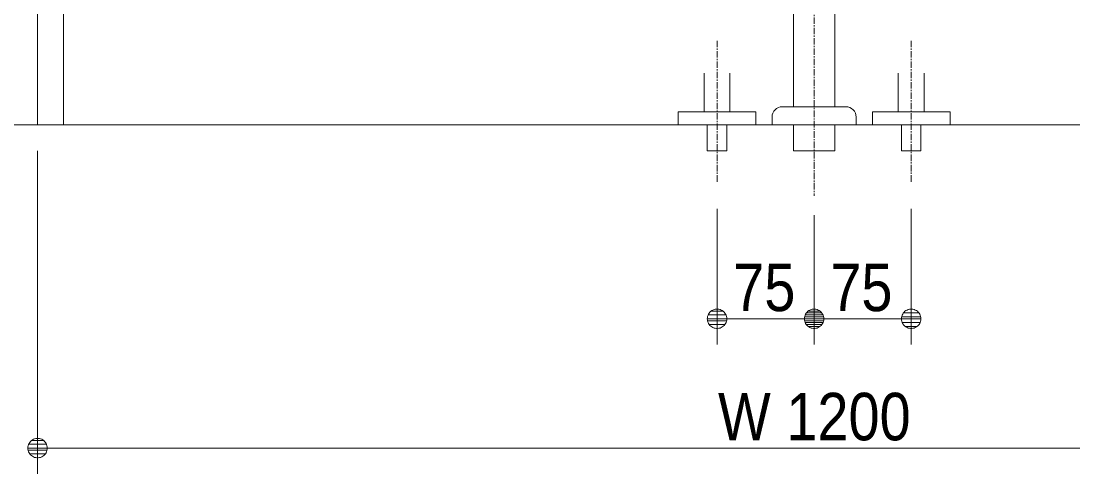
# Model space of a CAD drawing. Units: millimetres, scale not verified. Extents: x -6062 to 6062, y -3045 to 3045.
# Drawn here: x -5330 to -4518, y -2290 to -1940 of the extents above; entities that cross this region are included whole.
import ezdxf
from ezdxf.enums import TextEntityAlignment as Align

# ---------------------------------------------------------------- set-up
doc = ezdxf.new("R2010")
doc.units = ezdxf.units.MM
doc.header["$LTSCALE"] = 20
doc.linetypes.add('CHAIN1', pattern=[8, 5, -1, 1, -1])
for name, color, linetype, lineweight in [('0-1_5ボウル・キャビネット', 7, 'Continuous', 9), ('0-2_2寸法-1', 7, 'Continuous', 9), ('0-3_0', 7, 'Continuous', 9), ('0-6_4給排水', 7, 'Continuous', 9)]:
    doc.layers.add(name, color=color, linetype=linetype, lineweight=lineweight)
doc.styles.add('ＭＳ Ｐゴシック', font='')
doc.styles.get('ＭＳ Ｐゴシック').set_extended_font_data('MS PGothic')

# ---------------------------------------------------------------- blocks, each defined once
blk = doc.blocks.new('_Dot')
at = {"layer": '0-3_0'}
for p, q in [((-10, 0), (-20, 0)), ((9.78, 2), (-9.78, 2)), ((7.99, 6), (-7.99, 6)), ((9.16, -3.98), (-9.16, -3.98)), ((6, -7.98), (-6, -7.98))]:
    blk.add_line(p, q, dxfattribs=at)
for points in [[(10, 0), (9.92, 1.25), (9.69, 2.49), (9.3, 3.68), (8.76, 4.82), (8.09, 5.88), (7.29, 6.85), (6.37, 7.71), (5.36, 8.44), (4.26, 9.05), (3.09, 9.51), (1.87, 9.82), (0.63, 9.98), (-0.63, 9.98), (-1.87, 9.82), (-3.09, 9.51), (-4.26, 9.05), (-5.36, 8.44), (-6.37, 7.71), (-7.29, 6.85), (-8.09, 5.88), (-8.76, 4.82), (-9.3, 3.68), (-9.69, 2.49), (-9.92, 1.25), (-10, 0), (0, 0)], [(-10, 0), (-9.92, -1.25), (-9.69, -2.49), (-9.3, -3.68), (-8.76, -4.82), (-8.09, -5.88), (-7.29, -6.85), (-6.37, -7.71), (-5.36, -8.44), (-4.26, -9.05), (-3.09, -9.51), (-1.87, -9.82), (-0.63, -9.98), (0.63, -9.98), (1.87, -9.82), (3.09, -9.51), (4.26, -9.05), (5.36, -8.44), (6.37, -7.71), (7.29, -6.85), (8.09, -5.88), (8.76, -4.82), (9.3, -3.68), (9.69, -2.49), (9.92, -1.25), (10, 0), (0, 0)]]:
    blk.add_lwpolyline(points, close=True, dxfattribs=at)
blk = doc.blocks.new('グループ-9')
at = {"layer": '0-6_4給排水', "linetype": 'CHAIN1'}
blk.add_line((-58600, -19220), (-58600, -41500), dxfattribs=at)
at = {"layer": '0-6_4給排水'}
blk.add_line((-59250, -40306.7), (-59250, -40280), dxfattribs=at)
for points in [[(-58280, -31580), (-58280, -40120), (-58920, -40120), (-58920, -32654.7)], [(-59090, -40120), (-59087.5, -40120), (-58112.5, -40120), (-58110, -40120)], [(-57950, -40280), (-57950, -40306.7), (-57950, -40400), (-59250, -40400), (-59250, -40306.7)]]:
    blk.add_lwpolyline(points, dxfattribs=at)
blk.add_lwpolyline([(-58920, -40400), (-58920, -40800), (-58280, -40800), (-58280, -40400)], close=True, dxfattribs=at)
for centre, start, end in [((-59090, -40280), 90, 180), ((-58110, -40280), 0, 90)]:
    blk.add_arc(centre, 160, start, end, dxfattribs=at)
blk = doc.blocks.new('グループ-16')
at = {"layer": '0-6_4給排水', "linetype": 'CHAIN1'}
for p, q in [((-60100, -39100), (-60100, -41300)), ((-57100, -39100), (-57100, -41300))]:
    blk.add_line(p, q, dxfattribs=at)
at = {"layer": '0-6_4給排水'}
for points in [[(-60300, -39600), (-60300, -40200), (-59900, -40200), (-59900, -39600)], [(-57300, -39600), (-57300, -40200), (-56900, -40200), (-56900, -39600)]]:
    blk.add_lwpolyline(points, dxfattribs=at)
for points in [[(-60700, -40200), (-59500, -40200), (-59500, -40400), (-60700, -40400)], [(-57700, -40200), (-56500, -40200), (-56500, -40400), (-57700, -40400)], [(-60250, -40400), (-59950, -40400), (-59950, -40800), (-60250, -40800)], [(-57250, -40400), (-56950, -40400), (-56950, -40800), (-57250, -40800)]]:
    blk.add_lwpolyline(points, close=True, dxfattribs=at)

msp = doc.modelspace()

# ---------------------------------------------------------------- linework, layer by layer
at = {"layer": '0-1_5ボウル・キャビネット'}
msp.add_line((-5367.5, -2020), (-4067.5, -2020), dxfattribs=at)
msp.add_lwpolyline([(-5317.5, -1930), (-5297.5, -1930), (-5297.5, -2020), (-5317.5, -2020)], close=True, dxfattribs=at)
at = {"layer": '0-2_2寸法-1'}
for p, q in [((-5317.5, -2040), (-5317.5, -2290)), ((-4792.5, -2085), (-4792.5, -2190)), ((-4642.5, -2085), (-4642.5, -2190)), ((-4717.5, -2090), (-4717.5, -2190)), ((-4717.5, -2090), (-4717.5, -2190)), ((-4777.49, -2170), (-4732.51, -2170)), ((-4657.51, -2170), (-4702.49, -2170)), ((-4132.51, -2270), (-5302.49, -2270))]:
    msp.add_line(p, q, dxfattribs=at)

# ---------------------------------------------------------------- block references
at = {"layer": '0-2_2寸法-1', "xscale": 0.7503418, "yscale": 0.7503418, "rotation": 180}
for p in [(-4792.5, -2170), (-4717.5, -2170), (-5317.5, -2270)]:
    msp.add_blockref('_Dot', p, dxfattribs=at)
at = {"layer": '0-2_2寸法-1', "xscale": 0.7503418, "yscale": 0.7503418}
for p in [(-4717.5, -2170), (-4642.5, -2170)]:
    msp.add_blockref('_Dot', p, dxfattribs=at)
at = {"layer": '0-6_4給排水', "xscale": 0.05, "yscale": 0.05}
for name in ['グループ-9', 'グループ-16']:
    msp.add_blockref(name, (-1787.5, 0), dxfattribs=at)

# ---------------------------------------------------------------- texts
at = {"layer": '0-2_2寸法-1', "style": 'ＭＳ Ｐゴシック', "width": 0.9}
for s, height, p in [('75', 36.66, (-4779.98, -2175.06)), ('75', 36.66, (-4704.98, -2175.06)), ('W 1200', 36.69, (-4791.75, -2274.96))]:
    msp.add_text(s, height=height, dxfattribs=at).set_placement(p, align=Align.BOTTOM_LEFT)

doc.saveas('drawing.dxf')
